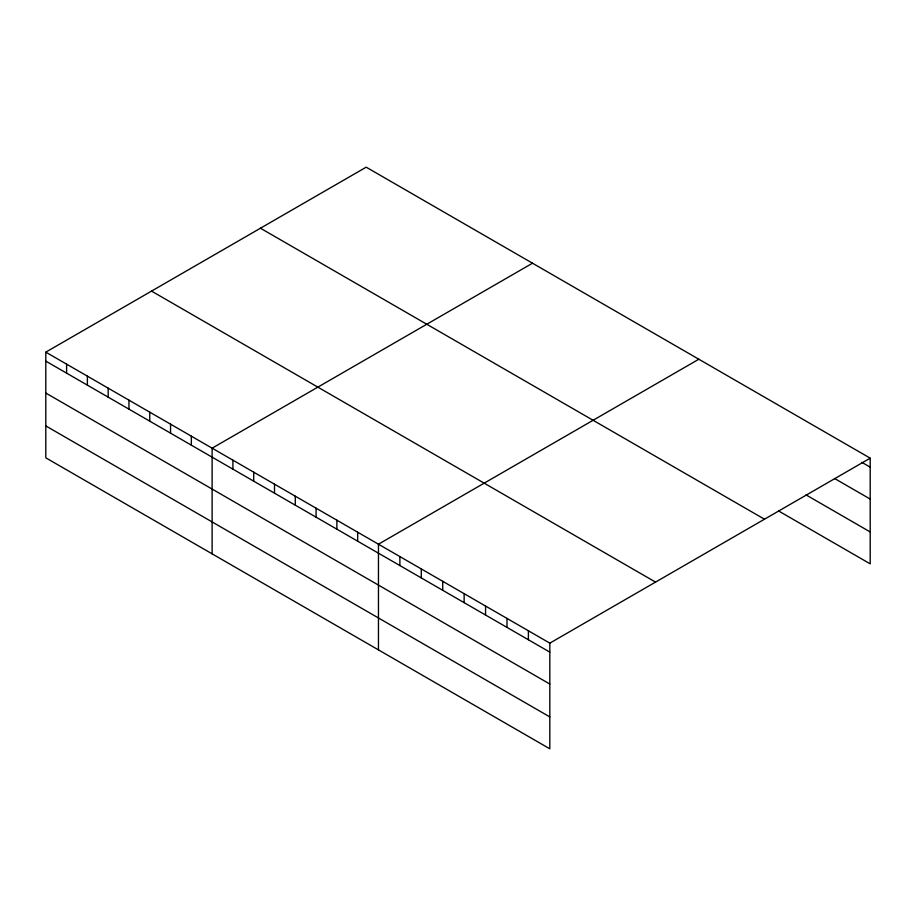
<?xml version="1.0" encoding="UTF-8"?>
<svg xmlns="http://www.w3.org/2000/svg" width="916" height="916" viewBox="0 0 916 916"><rect width="100%" height="100%" fill="white"/><g stroke="black" fill="none" stroke-linecap="round" stroke-linejoin="round"><path stroke-width="1.37" d="M45.8 352.145L549.818 643.147L549.818 748.819L45.8 457.828L45.8 352.145L366.182 167.181L870.2 458.172L870.2 563.855L778.566 510.945M532.505 263.213L212.123 448.176L212.123 553.848M698.828 359.232L378.457 544.207L378.457 649.879M549.818 643.147L870.2 458.172M861.864 462.351L870.2 467.16M834.499 478.45L870.2 499.071M805.943 494.835L870.2 531.944M260.453 228.221L764.471 519.212M151.529 291.105L655.547 582.107M45.8 361.133L549.818 652.123M45.8 393.044L549.818 684.034M45.8 425.917L549.818 716.907M528.395 630.78L528.395 639.757M506.983 618.415L506.983 627.391M485.56 606.037L485.56 615.025M464.137 593.671L464.137 602.659M442.714 581.305L442.714 590.293M421.291 568.939L421.291 577.927M399.88 556.573L399.88 565.55M357.664 532.207L357.664 541.184M336.87 520.196L336.87 529.185M316.077 508.197L316.077 517.174M295.296 496.197L295.296 505.174M274.502 484.186L274.502 493.174M253.709 472.187L253.709 481.163M232.916 460.187L232.916 469.164M191.341 436.176L191.341 445.153M170.548 424.165L170.548 433.154M149.755 412.166L149.755 421.154M128.961 400.166L128.961 409.143M108.168 388.155L108.168 397.143M87.386 376.155L87.386 385.144M66.593 364.156L66.593 373.133"/></g></svg>
